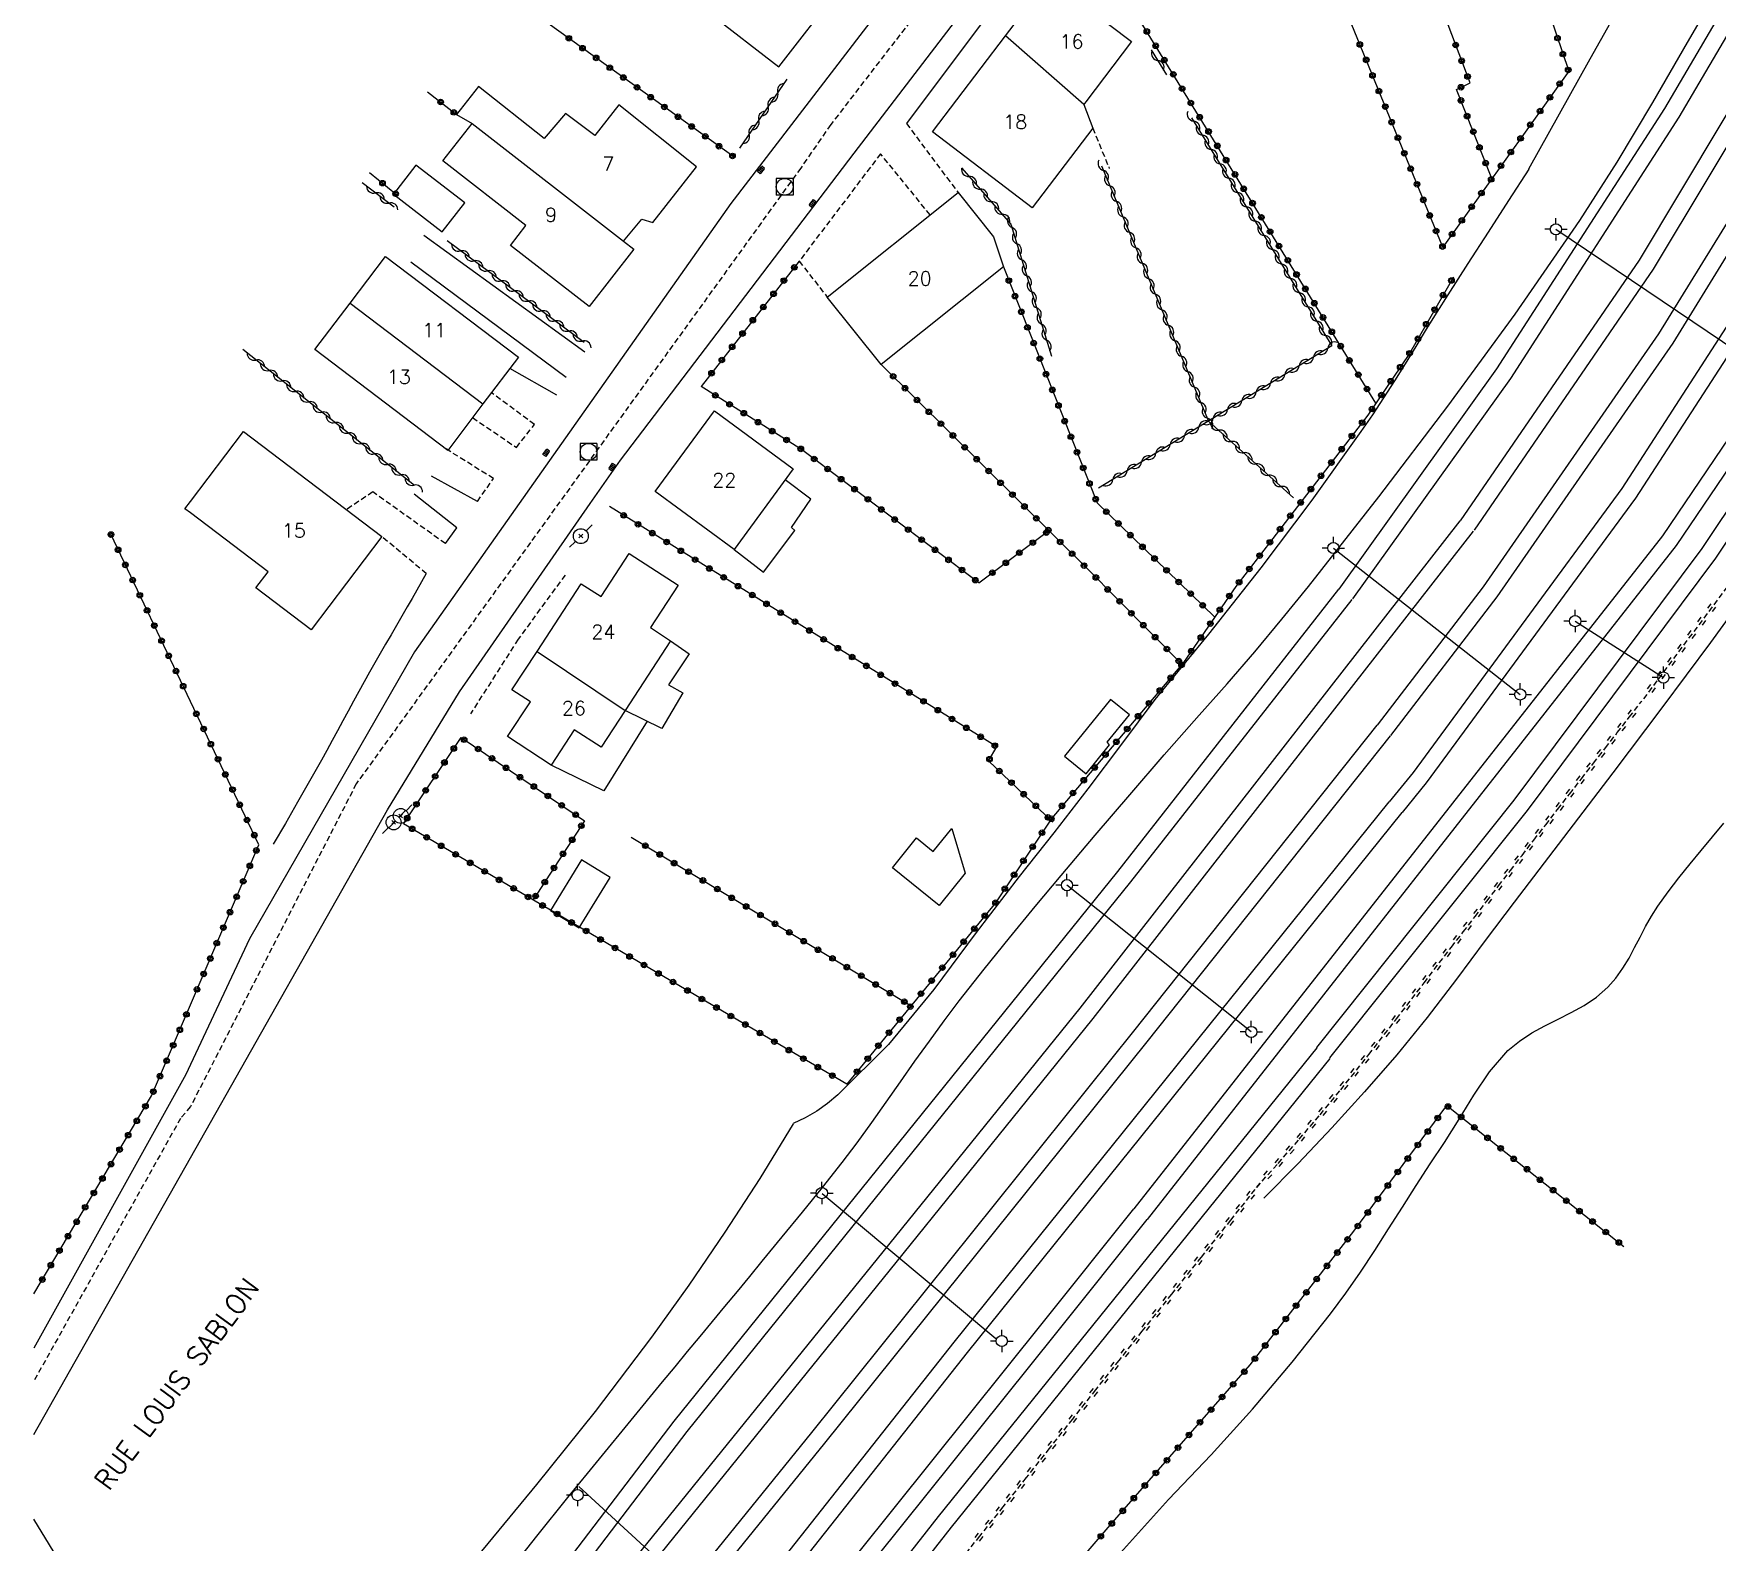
# Model space of a CAD drawing. Header units: millimetres. Extents: x 164000 to 165000, y 151998 to 153000.
# Drawn here: x 164000 to 164150.3, y 152386.9 to 152521.7 of the extents above; entities that cross this region are included whole.
import ezdxf
from ezdxf.enums import TextEntityAlignment as Align

# ---------------------------------------------------------------- set-up
doc = ezdxf.new("R2010")
doc.units = ezdxf.units.MM
doc.linetypes.add('DASHED', pattern=[0.75, 0.5, -0.25])
doc.layers.get('0').update_dxf_attribs({"linetype": 'CONTINUOUS'})
for name, color, linetype in [('W0001', 6, 'DASHED'), ('W0008', 7, 'CONTINUOUS'), ('W0014', 7, 'CONTINUOUS'), ('W0017', 7, 'CONTINUOUS'), ('W0101', 7, 'CONTINUOUS'), ('W0104', 1, 'CONTINUOUS'), ('W0112', 1, 'DASHED'), ('W0211', 2, 'CONTINUOUS'), ('W0214', 2, 'CONTINUOUS'), ('W0220', 5, 'DASHED'), ('W0310', 3, 'CONTINUOUS'), ('W0323', 7, 'CONTINUOUS'), ('W0330', 7, 'CONTINUOUS'), ('W0401', 7, 'CONTINUOUS'), ('W0420', 7, 'CONTINUOUS'), ('W0473', 7, 'CONTINUOUS'), ('W0610', 7, 'CONTINUOUS'), ('W0611', 7, 'CONTINUOUS'), ('W0700', 7, 'CONTINUOUS'), ('W0989', 7, 'CONTINUOUS'), ('W0991', 7, 'CONTINUOUS'), ('W1102', 7, 'CONTINUOUS')]:
    doc.layers.add(name, color=color, linetype=linetype)
doc.styles.get("Standard").update_dxf_attribs({"font": 'romans.shx', "width": 0.85})

# ---------------------------------------------------------------- blocks, each defined once
blk = doc.blocks.new('T420')
for p, q in [((0.75, 0.75), (-0.75, 0.75)), ((-0.75, 0.75), (-0.75, -0.75)), ((0.75, 0.75), (0.75, -0.75)), ((0.75, -0.75), (-0.75, -0.75))]:
    blk.add_line(p, q)
blk.add_ellipse((0, 0), major_axis=(-0.53, 0.53), ratio=1, start_param=3.926991, end_param=10.210176)
blk = doc.blocks.new('T401')
for p, q in [((-0.3, 0.3), (0, 0.3)), ((-0.3, -0.25), (-0.3, 0.3)), ((-0.3, 0.15), (0, 0.15)), ((-0.3, 0), (0, 0)), ((0, 0.3), (0, -0.25)), ((-0.3, -0.15), (0, -0.15)), ((-0.3, -0.25), (-0.3, -0.3)), ((-0.3, -0.3), (0, -0.3)), ((0, -0.3), (0, -0.25))]:
    blk.add_line(p, q)
blk = doc.blocks.new('T473')
for p, q in [((-0.166667, 0.166667), (0.166667, -0.166667)), ((-0.166667, -0.166667), (0.166667, 0.166667)), ((0.500001, 0.500001), (1.000002, 1.000002)), ((-1.000002, -1.000002), (-0.500001, -0.500001))]:
    blk.add_line(p, q)
blk.add_ellipse((0, 0), major_axis=(0.471405, 0.471405), ratio=1, start_param=5.4977871438, end_param=11.780972451)
blk = doc.blocks.new('T610')
for p, q in [((-0.500001, 0), (-1.000002, 0)), ((0, 0.500001), (0, 1.000002)), ((0.500001, 0), (1.000002, 0)), ((0, -0.500001), (0, -1.000002))]:
    blk.add_line(p, q)
blk.add_ellipse((0, 0), major_axis=(-0.353554, 0.353554), ratio=1, start_param=3.926990817, end_param=10.2101761242)
blk = doc.blocks.new('t323o')
at = {"color": 0, "linetype": 'Continuous'}
for radius in [0.25, 0.15]:
    blk.add_circle((0, 0), radius, dxfattribs=at)
blk = doc.blocks.new('t310o')
at = {"color": 0, "linetype": 'Continuous'}
for centre, start, end in [((-0.5, 0.38), 216.8699, 323.1304), ((0.5, -0.37), 36.8699, 143.1303)]:
    blk.add_arc(centre, 0.625, start, end, dxfattribs=at)
blk = doc.blocks.new('t220o')
at = {"color": 0, "linetype": 'Continuous'}
for p, q in [((-0.25, 0.25), (0.25, 0.25)), ((-0.25, -0.25), (0.25, -0.25))]:
    blk.add_line(p, q, dxfattribs=at)

msp = doc.modelspace()

# ---------------------------------------------------------------- linework, layer by layer
at = {"layer": 'W0001'}
for points in [[(164126.03, 152588.49), (164126.03, 152588.49), (164114.91, 152570.26), (164071.17, 152513.55), (164068.49, 152509.67), (164028.8, 152454.67), (164014, 152425.85)], [(164014, 152425.85), (164013.11, 152424.8), (164000, 152401.31)]]:
    msp.add_lwpolyline(points, dxfattribs=at)
at = {"layer": 'W0008'}
for points in [[(164031.61, 152452.37), (164038.02, 152462.89), (164049.69, 152479.7), (164052.41, 152483.59), (164073.27, 152511), (164107.61, 152555.89)], [(164100.24, 152556.08), (164077.92, 152526.93), (164062.25, 152506.51), (164034.01, 152466.47)], [(164034.01, 152466.47), (164019.27, 152440.85), (164014, 152429.61)], [(164014, 152421.28), (164031.61, 152452.37)], [(164014, 152429.61), (164013.58, 152428.71)], [(164013.58, 152428.71), (164000, 152404.28)], [(164000, 152396.56), (164014, 152421.28)]]:
    msp.add_lwpolyline(points, dxfattribs=at)
at = {"layer": 'W0014'}
for points in [[(164084.7, 152522.67), (164077.93, 152513.65)], [(164036.76, 152476.13), (164037.79, 152477.54)], [(164035.06, 152473.45), (164034.64, 152472.71), (164034.21, 152471.97), (164033.79, 152471.23), (164033.36, 152470.48), (164032.88, 152469.65), (164032.4, 152468.81), (164031.92, 152467.98), (164031.43, 152467.15), (164030.95, 152466.31), (164030.47, 152465.47), (164029.99, 152464.64), (164029.52, 152463.8), (164029.03, 152462.93), (164028.55, 152462.05), (164028.08, 152461.17), (164027.61, 152460.3), (164027.13, 152459.42), (164026.66, 152458.54), (164026.18, 152457.67), (164025.7, 152456.79), (164024.64, 152454.91), (164023.57, 152453.03), (164022.49, 152451.15), (164021.4, 152449.29)]]:
    msp.add_lwpolyline(points, dxfattribs=at)
at = {"layer": 'W0017'}
for points in [[(164049.23, 152493.22), (164034.85, 152503.64)], [(164047.56, 152490.96), (164033.68, 152501.26)], [(164046.71, 152489.4), (164042.51, 152491.76)], [(164039.62, 152479.9), (164035.51, 152482.16)], [(164037.79, 152477.54), (164033.97, 152480.54)]]:
    msp.add_lwpolyline(points, dxfattribs=at)
at = {"layer": 'W0101'}
for points in [[(164062.18, 152533.08), (164059.56, 152529.68), (164060.75, 152528.76), (164059.91, 152527.67), (164062.24, 152525.87), (164060.38, 152523.47), (164066.55, 152518.7), (164071.88, 152525.58), (164062.18, 152533.08)], [(164085.7, 152503.54), (164086.6, 152500.84), (164075.68, 152492.12), (164070.86, 152498.15), (164082.54, 152507.49), (164085.7, 152503.54)], [(164067.83, 152482.81), (164062.56, 152475.62), (164055.51, 152480.78), (164060.78, 152487.98), (164067.83, 152482.81)]]:
    msp.add_lwpolyline(points, close=True, dxfattribs=at)
for points in [[(164086.77, 152521.47), (164090.65, 152526.58), (164098.03, 152520.97)], [(164093.94, 152515.58), (164093.76, 152515.36), (164094.57, 152513.24), (164089.17, 152506.13), (164080.26, 152512.9), (164086.77, 152521.47)], [(164098.03, 152520.97), (164093.94, 152515.58)], [(164055.3, 152504.81), (164059.18, 152509.77), (164052.25, 152515.32), (164050.1, 152512.58), (164047.48, 152514.55), (164045.59, 152512.32), (164039.73, 152516.96), (164037.77, 152514.44), (164039.15, 152513.66)], [(164042.58, 152502.76), (164043.96, 152504.53), (164036.54, 152510.31), (164039.15, 152513.66)], [(164052.67, 152503.14), (164054.32, 152505.1), (164055.3, 152504.81)], [(164052.67, 152503.14), (164053.59, 152502.42), (164049.6, 152497.3), (164042.58, 152502.76)], [(164028.26, 152497.61), (164031.42, 152501.77), (164043.28, 152492.78), (164040.12, 152488.61)], [(164036.97, 152484.46), (164025.11, 152493.46), (164028.26, 152497.61)], [(164040.12, 152488.61), (164036.97, 152484.46)], [(164014, 152479.9), (164018.74, 152486.14), (164031.09, 152476.76), (164024.77, 152468.44), (164019.85, 152472.18)], [(164014, 152478.88), (164013.51, 152479.25), (164014, 152479.9)], [(164019.85, 152472.18), (164020.94, 152473.62), (164014, 152478.88)], [(164050.66, 152471.4), (164053.18, 152475.26), (164057.54, 152472.41), (164055.07, 152468.63), (164056.88, 152467.45), (164052.81, 152461.22)], [(164044.95, 152466.51), (164048.88, 152472.55), (164050.66, 152471.4)], [(164052.81, 152461.22), (164050.68, 152457.94), (164048.27, 152459.51), (164046.22, 152456.36), (164042.32, 152458.9), (164044.35, 152462.01), (164042.71, 152463.08), (164044.95, 152466.51)]]:
    msp.add_lwpolyline(points, dxfattribs=at)
at = {"layer": 'W0104'}
for points in [[(164032.14, 152507.33), (164036.49, 152503.99), (164038.49, 152506.58), (164034.14, 152509.93), (164032.14, 152507.33)], [(164093.98, 152455.58), (164096.06, 152458.15), (164095.87, 152458.39), (164097.84, 152460.83), (164096.15, 152462.2), (164092.05, 152457.14), (164093.98, 152455.58)], [(164083.18, 152446.69), (164080.85, 152443.81), (164076.68, 152447.19), (164078.84, 152449.85), (164080.33, 152448.64), (164081.99, 152450.69), (164083.18, 152446.69)], [(164048.91, 152447.88), (164046.15, 152443.37), (164048.71, 152441.81), (164051.47, 152446.32), (164048.91, 152447.88)]]:
    msp.add_lwpolyline(points, close=True, dxfattribs=at)
for points in [[(164062.56, 152475.62), (164065.17, 152473.59), (164067.98, 152477.3), (164067.67, 152477.57), (164069.39, 152480.11), (164067.1, 152481.82)], [(164056.88, 152467.45), (164058.54, 152466.29), (164056.68, 152463.51), (164057.96, 152462.82), (164056.1, 152459.63), (164052.81, 152461.22)], [(164054.77, 152460.28), (164050.9, 152454.06), (164046.22, 152456.36)]]:
    msp.add_lwpolyline(points, dxfattribs=at)
at = {"layer": 'W0112'}
for points in [[(164077.93, 152513.65), (164082.54, 152507.49)], [(164094.57, 152513.24), (164096.05, 152509.64)], [(164080.05, 152505.49), (164075.62, 152510.94), (164068.36, 152501.36), (164070.86, 152498.15)], [(164044.72, 152486.77), (164040.87, 152489.6)], [(164039.19, 152487.38), (164043.1, 152484.73)], [(164043.1, 152484.73), (164044.72, 152486.77)], [(164039.62, 152479.9), (164041.06, 152481.94), (164036.76, 152484.63)], [(164036.76, 152476.13), (164030.29, 152480.75), (164027.92, 152479.16)], [(164035.06, 152473.45), (164031.09, 152476.76)], [(164047.45, 152473.32), (164043.26, 152467.59), (164039.01, 152460.93)]]:
    msp.add_lwpolyline(points, dxfattribs=at)
at = {"layer": 'W0211'}
for points in [[(164104.08, 152460.8), (164106.58, 152463.62), (164109.04, 152466.48), (164111.46, 152469.38), (164113.83, 152472.31), (164120.11, 152480.32), (164126.28, 152488.41), (164132.29, 152496.62), (164138.07, 152505), (164141.41, 152510.21), (164144.59, 152515.52), (164147.68, 152520.87), (164150.78, 152526.22)], [(164042.7, 152384.66), (164044.93, 152387.49), (164047.71, 152390.95), (164050.52, 152394.4), (164053.34, 152397.84), (164056.16, 152401.27), (164057.27, 152402.62), (164058.38, 152403.97), (164059.5, 152405.31), (164060.61, 152406.66), (164061.72, 152408), (164062.84, 152409.35), (164063.95, 152410.69), (164065.05, 152412.04), (164066.85, 152414.23), (164068.65, 152416.42), (164070.43, 152418.62), (164072.18, 152420.85), (164073.52, 152422.63), (164074.83, 152424.44), (164076.13, 152426.25), (164077.41, 152428.07), (164078.69, 152429.9), (164079.99, 152431.71), (164081.3, 152433.51), (164082.65, 152435.29), (164084.87, 152438.14), (164087.14, 152440.94), (164089.44, 152443.72), (164091.76, 152446.5), (164094.8, 152450.1), (164097.87, 152453.69), (164100.96, 152457.26), (164104.08, 152460.8)], [(164101.33, 152390.78), (164105.14, 152394.74), (164108.83, 152398.82), (164112.38, 152403.03), (164115.79, 152407.34), (164117.16, 152409.19), (164118.47, 152411.08), (164119.75, 152413), (164120.99, 152414.93), (164122.22, 152416.87), (164123.46, 152418.81), (164124.7, 152420.74), (164125.98, 152422.65), (164127.3, 152424.73), (164128.59, 152426.88), (164129.99, 152428.97), (164131.65, 152430.85), (164132.67, 152431.7), (164133.79, 152432.43), (164134.95, 152433.07), (164136.12, 152433.65), (164137.3, 152434.25), (164138.46, 152434.89), (164139.56, 152435.64), (164140.57, 152436.53), (164141.28, 152437.33), (164141.9, 152438.21), (164142.46, 152439.12), (164142.96, 152440.06), (164143.44, 152441), (164143.93, 152441.93), (164144.45, 152442.85), (164145.03, 152443.74), (164145.95, 152445.02), (164146.92, 152446.28), (164147.91, 152447.52), (164148.91, 152448.74), (164149.92, 152449.95), (164150.92, 152451.18)], [(164095.98, 152384.81), (164098.66, 152387.79), (164101.33, 152390.78)]]:
    msp.add_lwpolyline(points, dxfattribs=at)
at = {"layer": 'W0214'}
for points in [[(164152.32, 152542.85), (164150.34, 152539.46), (164148.38, 152536.05), (164146.43, 152532.64), (164144.49, 152529.22), (164141.72, 152524.32), (164138.96, 152519.4), (164136.22, 152514.49), (164133.48, 152509.56)], [(164133.51, 152509.56), (164131.69, 152506.76), (164129.88, 152503.96), (164128.07, 152501.15), (164126.27, 152498.34), (164125.3, 152496.81), (164124.35, 152495.28), (164123.41, 152493.74), (164122.46, 152492.2), (164121.51, 152490.66), (164120.54, 152489.14), (164119.54, 152487.63), (164118.52, 152486.14), (164114.12, 152480), (164109.58, 152473.97), (164104.91, 152468.04), (164100.11, 152462.21)], [(164153.65, 152472.72), (164149.72, 152467.3), (164145.4, 152461.46), (164141.02, 152455.66), (164136.62, 152449.89), (164132.21, 152444.11), (164129.62, 152440.68), (164127.05, 152437.23), (164124.43, 152433.81), (164121.71, 152430.48), (164118.85, 152427.18), (164115.92, 152423.95), (164112.92, 152420.78), (164109.85, 152417.69)], [(164100.11, 152462.21), (164097.14, 152458.21), (164094.13, 152454.24), (164091.09, 152450.3), (164088, 152446.39), (164084.17, 152441.39), (164080.37, 152436.31), (164076.33, 152431.39), (164071.82, 152426.89), (164070.9, 152426.14), (164069.92, 152425.46), (164068.9, 152424.85), (164067.83, 152424.33)]]:
    msp.add_lwpolyline(points, dxfattribs=at)
at = {"layer": 'W0220'}
for points in [[(164158.86, 152482.49), (164143.54, 152462)], [(164109.2, 152418.64), (164111.12, 152420.78), (164113.01, 152422.94), (164114.87, 152425.13), (164116.71, 152427.35), (164119.23, 152430.5), (164121.7, 152433.69), (164124.15, 152436.9), (164126.6, 152440.1), (164127.66, 152441.46), (164128.71, 152442.83), (164129.76, 152444.2), (164130.81, 152445.56), (164131.86, 152446.93), (164132.91, 152448.29), (164133.96, 152449.66), (164135.02, 152451.02), (164136.08, 152452.4), (164137.15, 152453.77), (164138.21, 152455.14), (164139.28, 152456.51), (164140.35, 152457.88), (164141.41, 152459.25), (164142.48, 152460.62), (164143.54, 152462)], [(164109.51, 152419.03), (164106.87, 152415.72), (164104.24, 152412.41), (164101.6, 152409.1), (164098.96, 152405.79), (164096.89, 152403.18), (164094.82, 152400.56), (164092.75, 152397.95), (164090.69, 152395.33), (164088.62, 152392.72), (164086.55, 152390.11), (164084.46, 152387.5), (164082.38, 152384.9)]]:
    msp.add_lwpolyline(points, dxfattribs=at)
at = {"layer": 'W0310'}
for points in [[(164099.79, 152520.23), (164101.15, 152518)], [(164063.05, 152511.44), (164067.27, 152517.6)], [(164103.4, 152514.15), (164115.92, 152493.8), (164095.07, 152481.07)], [(164082.84, 152509.69), (164087.27, 152504.65), (164090.88, 152492.87)], [(164095.34, 152509.88), (164104.92, 152487.08), (164112.5, 152480.22)], [(164032.2, 152506.19), (164029.33, 152508.35)], [(164049.15, 152494.09), (164036.92, 152503.17)], [(164034, 152481.31), (164018.67, 152493.46)]]:
    msp.add_lwpolyline(points, dxfattribs=at)
at = {"layer": 'W0323'}
for points in [[(164126.8, 152542.9), (164131.28, 152535.48), (164137.07, 152518.32), (164125.82, 152502.61), (164115.55, 152527.73), (164113.11, 152536.31)], [(164130.2, 152508.73), (164127.06, 152516.7), (164128.26, 152517.28), (164119.26, 152541.11)], [(164119.85, 152488.66), (164092.82, 152532.56)], [(164062.65, 152510.57), (164041.71, 152525.64)], [(164035.16, 152516.49), (164037.77, 152514.44)], [(164029.98, 152509.26), (164032.41, 152507.31)], [(164068.36, 152501.36), (164059.6, 152490.17)], [(164086.6, 152500.84), (164094.96, 152479.77), (164105.47, 152469.57)], [(164126.77, 152499.93), (164122.85, 152493.11), (164119.13, 152487.59), (164113.96, 152480.88), (164107.35, 152472.31), (164102.68, 152465.52), (164090.91, 152451.62), (164085.89, 152444.06), (164072.57, 152427.82)], [(164102.53, 152465.37), (164094.04, 152473.93), (164075.68, 152492.12)], [(164084.41, 152472.63), (164068.57, 152484.54), (164059.6, 152490.17)], [(164091.01, 152451.26), (164085.26, 152456.74), (164086.02, 152457.98), (164051.42, 152479.45)], [(164014, 152462.04), (164006.88, 152476.99)], [(164084.41, 152472.63), (164090.65, 152477.29)], [(164014, 152434.94), (164020.1, 152449.24), (164014, 152462.04)], [(164072.61, 152427.86), (164033.02, 152451.12), (164038.17, 152458.81), (164049.2, 152451.38), (164044.6, 152444.32), (164044.85, 152444.75)], [(164053.34, 152449.92), (164078.41, 152434.82)], [(164000, 152409.12), (164010.53, 152426.81), (164014, 152434.94)], [(164014, 152278.36), (164017.52, 152284.69), (164031.41, 152307.1), (164045.97, 152330.16), (164060.26, 152346.47), (164076.44, 152365.51), (164096.13, 152388.46), (164108.62, 152402.78), (164117.89, 152414.72), (164126.2, 152425.94), (164141.99, 152413.36)]]:
    msp.add_lwpolyline(points, dxfattribs=at)
at = {"layer": 'W0330'}
for points in [[(164067.83, 152424.31), (164064.83, 152419.44), (164061.72, 152414.65), (164058.5, 152409.92), (164055.18, 152405.27), (164050.13, 152398.61), (164044.89, 152392.11), (164039.58, 152385.66), (164034.3, 152379.19), (164032.15, 152376.55), (164029.97, 152373.93), (164027.77, 152371.33), (164025.58, 152368.72), (164023.41, 152366.09), (164021.27, 152363.44), (164019.17, 152360.75), (164017.14, 152358.01), (164016.34, 152356.89), (164015.55, 152355.77), (164014.77, 152354.63), (164014, 152353.49)], [(164014, 152366.1), (164000, 152389.01)]]:
    msp.add_lwpolyline(points, dxfattribs=at)
at = {"layer": 'W0611'}
for points in [[(164135.93, 152504.2), (164153.54, 152492.34)], [(164116.06, 152475.74), (164132.74, 152462.66)], [(164137.65, 152469.21), (164145.53, 152464.17)], [(164108.73, 152432.52), (164092.27, 152445.63)], [(164070.41, 152418.08), (164085.91, 152405.14)], [(164064.37, 152377.51), (164048.68, 152391.92)]]:
    msp.add_lwpolyline(points, dxfattribs=at)
at = {"layer": 'W0700'}
for points in [[(164243.78, 152671), (164237.48, 152657.3), (164212.49, 152602.23), (164190.71, 152555.11), (164172.51, 152519.51), (164159.35, 152497.36), (164145.45, 152476.82), (164098.25, 152416.71)], [(164245.43, 152671), (164238.84, 152656.68), (164213.85, 152601.6), (164192.06, 152554.45), (164173.82, 152518.78), (164160.62, 152496.55), (164146.67, 152475.95), (164099.43, 152415.77)], [(164247.61, 152671), (164230.45, 152633), (164216.65, 152602.7), (164196.28, 152559.38), (164178.88, 152524.1), (164163.91, 152498.05), (164148.95, 152475.71), (164132.16, 152453.21), (164114.54, 152431.13)], [(164249.26, 152671), (164231.82, 152632.38), (164218.02, 152602.07), (164197.63, 152558.73), (164180.2, 152523.39), (164165.19, 152497.26), (164150.18, 152474.84), (164133.35, 152452.3), (164115.72, 152430.2)], [(164238.53, 152671), (164227.61, 152647.27), (164215.17, 152620.77), (164202.54, 152592.84), (164189.44, 152564.29), (164177.55, 152540.18), (164159.48, 152508.34), (164141.82, 152481.04), (164123.17, 152455.68), (164121.04, 152453.07)], [(164240.18, 152671), (164228.97, 152646.64), (164216.53, 152620.14), (164203.91, 152592.21), (164190.79, 152563.65), (164178.88, 152539.47), (164160.77, 152507.56), (164143.05, 152480.19), (164124.35, 152454.76), (164122.21, 152452.12)], [(164237.19, 152656.64), (164230.45, 152644.83), (164221.54, 152630.32), (164208.59, 152608.59), (164197.37, 152590.32), (164177.71, 152565.75), (164165.19, 152548.13), (164156.8, 152534.02), (164145.64, 152515), (164130.62, 152491.73), (164116.55, 152472.06)], [(164238.49, 152655.89), (164231.74, 152644.07), (164222.82, 152629.55), (164209.87, 152607.82), (164198.6, 152589.45), (164178.91, 152564.85), (164166.45, 152547.32), (164158.1, 152533.26), (164146.91, 152514.21), (164131.86, 152490.89), (164117.77, 152471.19)], [(164197.53, 152590.42), (164178.27, 152561.56), (164169.78, 152546.91), (164158.13, 152526.11), (164143.35, 152501.44), (164127.39, 152478.17)], [(164198.77, 152589.59), (164179.54, 152560.76), (164171.08, 152546.17), (164159.43, 152525.36), (164144.62, 152500.63), (164128.63, 152477.33)], [(164199.99, 152587.42), (164186.94, 152564.77), (164174.95, 152545.03), (164160.33, 152519.56), (164145.1, 152494.86), (164129.43, 152472.26), (164119.98, 152459.91)], [(164201.29, 152586.68), (164188.23, 152564), (164176.24, 152544.27), (164161.62, 152518.79), (164146.36, 152494.04), (164130.64, 152471.38), (164121.17, 152459)], [(164014, 152331.24), (164029.42, 152354.3), (164034.13, 152360.84), (164048.57, 152379.15), (164075.85, 152412.88), (164093.44, 152434.65), (164127.39, 152478.17)], [(164014, 152328.55), (164030.65, 152353.44), (164035.33, 152359.94), (164049.74, 152378.21), (164077.02, 152411.93), (164094.61, 152433.72), (164128.58, 152477.25)], [(164014, 152340.65), (164015.94, 152343.62), (164057.18, 152397.77), (164096.81, 152446.86), (164116.55, 152472.06)], [(164014, 152337.9), (164017.17, 152342.76), (164058.36, 152396.84), (164097.98, 152445.93), (164117.73, 152471.13)], [(164014, 152321.98), (164022.36, 152335.15), (164031.61, 152348.74), (164043.61, 152364.81), (164069.49, 152396.75), (164098.25, 152432.59), (164119.98, 152459.91)], [(164014, 152319.18), (164023.61, 152334.33), (164032.83, 152347.87), (164044.79, 152363.88), (164070.66, 152395.81), (164099.43, 152431.65), (164121.15, 152458.98)], [(164014, 152311.41), (164038.38, 152349.34), (164082.21, 152404.82), (164121.04, 152453.07)], [(164014, 152308.64), (164039.6, 152348.47), (164083.38, 152403.88), (164122.21, 152452.13)], [(164014, 152295.39), (164014.95, 152297.18), (164047.95, 152347.28), (164080.79, 152389.24), (164114.6, 152431.1)], [(164014, 152292.2), (164016.24, 152296.42), (164049.17, 152346.4), (164081.97, 152388.3), (164115.77, 152430.15)], [(164027.1, 152323.91), (164040.89, 152344.07), (164060.26, 152369.3), (164090.18, 152406.62), (164098.25, 152416.71)], [(164028.34, 152323.07), (164042.1, 152343.19), (164061.44, 152368.37), (164091.35, 152405.68), (164099.43, 152415.77)]]:
    msp.add_lwpolyline(points, dxfattribs=at)
at = {"layer": 'W1102'}
for points in [[(164093.76, 152515.36), (164086.77, 152521.47)], [(164039.15, 152513.66), (164052.67, 152503.14)], [(164028.26, 152497.61), (164040.12, 152488.61)], [(164044.95, 152466.51), (164052.81, 152461.22)]]:
    msp.add_lwpolyline(points, dxfattribs=at)

# ---------------------------------------------------------------- block references
at = {"layer": 'W0220'}
for p, rotation in [((164149.82, 152470.41), 233.2267214821086), ((164148.93, 152469.21), 233.2267214821086), ((164147.13, 152466.8), 233.2267214821086), ((164148.03, 152468.01), 233.2267214821086), ((164146.23, 152465.6), 233.2267214821086), ((164145.33, 152464.4), 233.2267214821086), ((164144.44, 152463.2), 233.2267214821086), ((164142.73, 152460.95), 52.35043328537379), ((164141.81, 152459.76), 52.23392500192138), ((164140.89, 152458.58), 52.14879848355183), ((164139.05, 152456.21), 52.07841693637616), ((164139.97, 152457.39), 52.09505387966554), ((164138.13, 152455.03), 52.09888781509816), ((164137.21, 152453.84), 52.09888781509816), ((164136.29, 152452.66), 52.15074103712456), ((164134.45, 152450.29), 52.31608365719077), ((164135.37, 152451.47), 52.23397651323147), ((164133.53, 152449.1), 52.37641332450789), ((164132.62, 152447.91), 52.41827377115494), ((164131.7, 152446.72), 52.4416649711986), ((164129.87, 152444.34), 52.44281415877923), ((164130.79, 152445.53), 52.44281415877923), ((164128.96, 152443.15), 52.4217213264545), ((164128.04, 152441.97), 52.3821592407744), ((164126.21, 152439.59), 52.49795677369266), ((164127.13, 152440.78), 52.32412791925691), ((164125.3, 152438.4), 52.49795677369266), ((164124.39, 152437.21), 52.49795677369266), ((164123.47, 152436.02), 52.67465651345334), ((164121.66, 152433.63), 52.2804850357564), ((164122.57, 152434.83), 52.67465651345334), ((164120.74, 152432.45), 52.2804850357564), ((164119.82, 152431.26), 52.2804850357564), ((164118.9, 152430.08), 51.31567023096343), ((164117.02, 152427.74), 51.31567023096343), ((164117.96, 152428.91), 51.31567023096343), ((164116.07, 152426.58), 50.34577954519842), ((164115.11, 152425.42), 50.34577954519842), ((164113.17, 152423.13), 49.60722418743386), ((164114.14, 152424.28), 49.60722418743386), ((164112.19, 152422), 48.86866814830765), ((164111.2, 152420.87), 48.86866814830765), ((164110.2, 152419.75), 48.13011142866397), ((164108.65, 152417.94), 231.4230106640248), ((164106.78, 152415.6), 231.4444427190882), ((164107.71, 152416.77), 231.4230106640248), ((164105.84, 152414.43), 231.4444427190882), ((164104.91, 152413.25), 231.4444427190882), ((164103.97, 152412.08), 231.4658758526386), ((164102.1, 152409.73), 231.4658758526386), ((164103.04, 152410.91), 231.4658758526386), ((164101.17, 152408.56), 231.487310064787), ((164100.23, 152407.39), 231.487310064787), ((164098.37, 152405.04), 231.5525255869644), ((164099.3, 152406.21), 231.487310064787), ((164097.43, 152403.86), 231.5525255869644), ((164096.5, 152402.69), 231.6429292750148), ((164095.57, 152401.51), 231.6429292750148), ((164093.71, 152399.16), 231.6884462367862), ((164094.64, 152400.33), 231.6884462367862), ((164092.78, 152397.98), 231.6884462367862), ((164091.85, 152396.8), 231.6890763095855), ((164089.99, 152394.45), 231.6379077474184), ((164090.92, 152395.63), 231.6890763095855), ((164089.06, 152393.27), 231.6379077474184), ((164088.13, 152392.1), 231.5349415391403), ((164087.19, 152390.92), 231.5349415391403), ((164085.32, 152388.58), 231.3870910846209), ((164086.26, 152389.75), 231.3870910846209), ((164084.39, 152387.41), 231.1943569141936)]:
    msp.add_blockref('t220o', p, dxfattribs=dict(at, rotation=rotation))
at = {"layer": 'W0310'}
for p, rotation in [((164100.37, 152519.28), 301.2637216307435), ((164066.44, 152516.39), 55.57541113897089), ((164065.59, 152515.16), 55.57541113897089), ((164063.9, 152512.68), 55.57541113897089), ((164064.75, 152513.92), 55.57541113897089), ((164103.57, 152513.87), 301.6075027175266), ((164104.36, 152512.6), 301.6075027175266), ((164105.14, 152511.32), 301.6075027175266), ((164105.93, 152510.04), 301.6075027175266), ((164083.52, 152508.92), 311.3137695208895), ((164095.51, 152509.46), 292.7947353842764), ((164096.09, 152508.08), 292.7947353842764), ((164106.72, 152508.76), 301.6075027175266), ((164030.53, 152507.45), 143.0431697879388), ((164084.51, 152507.79), 311.3137695208895), ((164085.5, 152506.67), 311.3137695208895), ((164096.68, 152506.69), 292.7947353842764), ((164107.5, 152507.49), 301.6075027175266), ((164031.72, 152506.55), 143.0431697879388), ((164086.49, 152505.54), 311.3137695208895), ((164097.26, 152505.31), 292.7947353842764), ((164108.29, 152506.21), 301.6075027175266), ((164087.36, 152504.35), 287.0301580546863), ((164097.84, 152503.93), 292.7947353842764), ((164109.07, 152504.93), 301.6075027175266), ((164109.86, 152503.65), 301.6075027175266), ((164038.12, 152502.27), 143.4295524629612), ((164087.8, 152502.91), 287.0301580546863), ((164098.42, 152502.54), 292.7947353842764), ((164110.65, 152502.38), 301.6075027175266), ((164039.33, 152501.38), 143.4295524629612), ((164088.24, 152501.48), 287.0301580546863), ((164099, 152501.16), 292.7947353842764), ((164111.43, 152501.1), 301.6075027175266), ((164040.53, 152500.49), 143.4295524629612), ((164041.74, 152499.59), 143.4295524629612), ((164088.68, 152500.04), 287.0301580546863), ((164099.58, 152499.78), 292.7947353842764), ((164112.22, 152499.82), 301.6075027175266), ((164042.94, 152498.7), 143.4295524629612), ((164044.15, 152497.8), 143.4295524629612), ((164089.12, 152498.61), 287.0301580546863), ((164100.16, 152498.4), 292.7947353842764), ((164113, 152498.54), 301.6075027175266), ((164045.35, 152496.91), 143.4295524629612), ((164089.56, 152497.18), 287.0301580546863), ((164100.74, 152497.01), 292.7947353842764), ((164113.79, 152497.27), 301.6075027175266), ((164046.56, 152496.02), 143.4295524629612), ((164047.76, 152495.12), 143.4295524629612), ((164090, 152495.74), 287.0301580546863), ((164101.32, 152495.63), 292.7947353842764), ((164114.58, 152495.99), 301.6075027175266), ((164115.36, 152494.71), 301.6075027175266), ((164048.97, 152494.23), 143.4295524629612), ((164090.44, 152494.31), 287.0301580546863), ((164101.91, 152494.25), 292.7947353842764), ((164115.55, 152493.58), 211.4118719561099), ((164019.84, 152492.53), 141.5960263476144), ((164102.49, 152492.86), 292.7947353842764), ((164112.99, 152492.01), 211.4118719561099), ((164114.27, 152492.79), 211.4118719561099), ((164021.02, 152491.6), 141.5960263476144), ((164022.19, 152490.67), 141.5960263476144), ((164103.07, 152491.48), 292.7947353842764), ((164103.65, 152490.1), 292.7947353842764), ((164110.43, 152490.45), 211.4118719561099), ((164111.71, 152491.23), 211.4118719561099), ((164023.37, 152489.73), 141.5960263476144), ((164024.55, 152488.8), 141.5960263476144), ((164104.23, 152488.72), 292.7947353842764), ((164107.87, 152488.89), 211.4118719561099), ((164109.15, 152489.67), 211.4118719561099), ((164025.72, 152487.87), 141.5960263476144), ((164104.81, 152487.33), 292.7947353842764), ((164105.31, 152487.32), 211.4118719561099), ((164106.59, 152488.1), 211.4118719561099), ((164026.9, 152486.94), 141.5960263476144), ((164028.07, 152486.01), 141.5960263476144), ((164104.03, 152486.54), 211.4118719561099), ((164105.83, 152486.26), 317.860150425091), ((164029.25, 152485.07), 141.5960263476144), ((164101.47, 152484.98), 211.4118719561099), ((164102.75, 152485.76), 211.4118719561099), ((164106.94, 152485.25), 317.860150425091), ((164108.05, 152484.24), 317.860150425091), ((164030.42, 152484.14), 141.5960263476144), ((164031.6, 152483.21), 141.5960263476144), ((164098.91, 152483.41), 211.4118719561099), ((164100.19, 152484.2), 211.4118719561099), ((164109.16, 152483.24), 317.860150425091), ((164032.77, 152482.28), 141.5960263476144), ((164033.95, 152481.35), 141.5960263476144), ((164096.35, 152481.85), 211.4118719561099), ((164097.63, 152482.63), 211.4118719561099), ((164110.28, 152482.23), 317.860150425091), ((164111.39, 152481.23), 317.860150425091)]:
    msp.add_blockref('t310o', p, dxfattribs=dict(at, rotation=rotation))
at = {"layer": 'W0323'}
for p, rotation in [((164047.79, 152521.26), 144.2645239498652), ((164099.4, 152521.87), 121.627522011449), ((164136.07, 152521.28), 288.6207164154094), ((164049.01, 152520.38), 144.2645239498652), ((164050.23, 152519.51), 144.2645239498652), ((164100.19, 152520.59), 121.627522011449), ((164100.97, 152519.32), 121.627522011449), ((164118.42, 152520.71), 112.2278174753996), ((164118.99, 152519.33), 112.2278174753996), ((164126.98, 152520.66), 110.6945150117513), ((164136.55, 152519.85), 288.6207164154094), ((164051.45, 152518.63), 144.2645239498652), ((164052.66, 152517.76), 144.2645239498652), ((164101.76, 152518.04), 121.627522011449), ((164119.55, 152517.94), 112.2278174753996), ((164127.51, 152519.25), 110.6945150117513), ((164128.04, 152517.85), 110.6945150117513), ((164137.03, 152518.43), 288.6207164154094), ((164053.88, 152516.88), 144.2645239498652), ((164102.55, 152516.76), 121.627522011449), ((164120.12, 152516.55), 112.2278174753996), ((164127.46, 152516.89), 26.05346088426142), ((164136.27, 152517.2), 234.3891460948901), ((164036.34, 152515.57), 321.8711223258052), ((164055.1, 152516), 144.2645239498652), ((164056.32, 152515.13), 144.2645239498652), ((164103.33, 152515.48), 121.627522011449), ((164120.69, 152515.16), 112.2278174753996), ((164127.45, 152515.71), 111.4768776377712), ((164134.52, 152514.76), 234.3891460948901), ((164135.39, 152515.98), 234.3891460948901), ((164037.52, 152514.64), 321.8711223258052), ((164057.53, 152514.25), 144.2645239498652), ((164058.75, 152513.38), 144.2645239498652), ((164104.12, 152514.21), 121.627522011449), ((164121.26, 152513.77), 112.2278174753996), ((164128, 152514.31), 111.4768776377712), ((164133.64, 152513.54), 234.3891460948901), ((164059.97, 152512.5), 144.2645239498652), ((164104.91, 152512.93), 121.627522011449), ((164121.82, 152512.38), 112.2278174753996), ((164128.55, 152512.92), 111.4768776377712), ((164132.77, 152512.32), 234.3891460948901), ((164061.19, 152511.62), 144.2645239498652), ((164062.4, 152510.75), 144.2645239498652), ((164105.69, 152511.65), 121.627522011449), ((164106.48, 152510.38), 121.627522011449), ((164122.39, 152510.99), 112.2278174753996), ((164129.1, 152511.52), 111.4768776377712), ((164131.9, 152511.1), 234.3891460948901), ((164107.27, 152509.1), 121.627522011449), ((164122.96, 152509.61), 112.2278174753996), ((164129.65, 152510.12), 111.4768776377712), ((164131.02, 152509.88), 234.3891460948901), ((164031.15, 152508.32), 321.1812303225236), ((164032.32, 152507.38), 321.1812303225236), ((164108.05, 152507.82), 121.627522011449), ((164123.53, 152508.22), 112.2278174753996), ((164129.28, 152507.44), 234.3891460948901), ((164130.15, 152508.66), 234.3891460948901), ((164108.84, 152506.54), 121.627522011449), ((164124.09, 152506.83), 112.2278174753996), ((164128.4, 152506.22), 234.3891460948901), ((164109.63, 152505.27), 121.627522011449), ((164124.66, 152505.44), 112.2278174753996), ((164127.53, 152505), 234.3891460948901), ((164110.41, 152503.99), 121.627522011449), ((164111.2, 152502.71), 121.627522011449), ((164125.23, 152504.05), 112.2278174753996), ((164126.66, 152503.78), 234.3891460948901), ((164111.99, 152501.43), 121.627522011449), ((164125.8, 152502.66), 112.2278174753996), ((164067.92, 152500.8), 231.9749293346469), ((164112.77, 152500.16), 121.627522011449), ((164066.07, 152498.44), 231.9749293346469), ((164066.99, 152499.62), 231.9749293346469), ((164087.08, 152499.62), 291.6588592530258), ((164087.63, 152498.23), 291.6588592530258), ((164113.56, 152498.88), 121.627522011449), ((164125.85, 152498.33), 240.0634161659677), ((164126.6, 152499.63), 240.0634161659677), ((164065.15, 152497.26), 231.9749293346469), ((164088.19, 152496.83), 291.6588592530258), ((164114.35, 152497.6), 121.627522011449), ((164125.1, 152497.03), 240.0634161659677), ((164064.22, 152496.08), 231.9749293346469), ((164088.74, 152495.44), 291.6588592530258), ((164115.13, 152496.33), 121.627522011449), ((164124.35, 152495.73), 240.0634161659677), ((164062.37, 152493.71), 231.9749293346469), ((164063.3, 152494.89), 231.9749293346469), ((164089.29, 152494.04), 291.6588592530258), ((164115.92, 152495.05), 121.627522011449), ((164116.71, 152493.77), 121.627522011449), ((164123.61, 152494.43), 240.0634161659677), ((164061.45, 152492.53), 231.9749293346469), ((164089.85, 152492.65), 291.6588592530258), ((164117.49, 152492.49), 121.627522011449), ((164122.86, 152493.13), 240.0634161659677), ((164060.53, 152491.35), 231.9749293346469), ((164076.75, 152491.07), 135.2568809068814), ((164090.4, 152491.26), 291.6588592530258), ((164118.28, 152491.22), 121.627522011449), ((164122.02, 152491.89), 236.0564078949327), ((164060.87, 152489.37), 147.903286495314), ((164077.81, 152490.01), 135.2568809068814), ((164090.96, 152489.86), 291.6588592530258), ((164119.06, 152489.94), 121.627522011449), ((164120.35, 152489.4), 236.0564078949327), ((164121.18, 152490.64), 236.0564078949327), ((164062.14, 152488.57), 147.903286495314), ((164063.41, 152487.78), 147.903286495314), ((164078.88, 152488.95), 135.2568809068814), ((164079.94, 152487.9), 135.2568809068814), ((164091.51, 152488.47), 291.6588592530258), ((164119.51, 152488.15), 236.0564078949327), ((164064.68, 152486.98), 147.903286495314), ((164065.95, 152486.18), 147.903286495314), ((164081.01, 152486.84), 135.2568809068814), ((164092.06, 152487.07), 291.6588592530258), ((164118.63, 152486.94), 232.3767281023156), ((164067.23, 152485.39), 147.903286495314), ((164082.08, 152485.79), 135.2568809068814), ((164083.14, 152484.73), 135.2568809068814), ((164092.62, 152485.68), 291.6588592530258), ((164117.71, 152485.75), 232.3767281023156), ((164068.5, 152484.59), 147.903286495314), ((164069.7, 152483.69), 143.0534006961435), ((164084.21, 152483.67), 135.2568809068814), ((164093.17, 152484.29), 291.6588592530258), ((164115.88, 152483.37), 232.3767281023156), ((164116.8, 152484.56), 232.3767281023156), ((164070.9, 152482.79), 143.0534006961435), ((164072.1, 152481.89), 143.0534006961435), ((164085.27, 152482.62), 135.2568809068814), ((164093.72, 152482.89), 291.6588592530258), ((164114.96, 152482.19), 232.3767281023156), ((164073.3, 152480.99), 143.0534006961435), ((164086.34, 152481.56), 135.2568809068814), ((164087.4, 152480.51), 135.2568809068814), ((164094.28, 152481.5), 291.6588592530258), ((164114.05, 152481), 232.3767281023156), ((164052.69, 152478.65), 148.1836712205168), ((164074.49, 152480.09), 143.0534006961435), ((164075.69, 152479.18), 143.0534006961435), ((164088.47, 152479.45), 135.2568809068814), ((164094.83, 152480.1), 291.6588592530258), ((164095.78, 152478.98), 315.8629905721671), ((164113.13, 152479.81), 232.3714513680239), ((164053.97, 152477.86), 148.1836712205168), ((164076.89, 152478.28), 143.0534006961435), ((164078.09, 152477.38), 143.0534006961435), ((164089.53, 152478.39), 135.2568809068814), ((164090.6, 152477.34), 135.2568809068814), ((164096.86, 152477.93), 315.8629905721671), ((164111.3, 152477.43), 232.3714513680239), ((164112.22, 152478.62), 232.3714513680239), ((164006.9, 152476.94), 115.4913009270076), ((164055.24, 152477.07), 148.1836712205168), ((164056.52, 152476.28), 148.1836712205168), ((164079.29, 152476.48), 143.0534006961435), ((164089.22, 152476.22), 36.68229995225704), ((164090.42, 152477.11), 36.68229995225704), ((164091.66, 152476.28), 135.2568809068814), ((164097.93, 152476.89), 315.8629905721671), ((164099.01, 152475.84), 315.8629905721671), ((164110.39, 152476.25), 232.3714513680239), ((164007.54, 152475.58), 115.4913009270076), ((164008.19, 152474.23), 115.4913009270076), ((164057.79, 152475.49), 148.1836712205168), ((164059.07, 152474.7), 148.1836712205168), ((164080.49, 152475.58), 143.0534006961435), ((164081.69, 152474.68), 143.0534006961435), ((164086.81, 152474.42), 36.68229995225704), ((164088.01, 152475.32), 36.68229995225704), ((164092.73, 152475.23), 135.2568809068814), ((164093.79, 152474.17), 135.2568809068814), ((164100.09, 152474.8), 315.8629905721671), ((164109.47, 152475.06), 232.3714513680239), ((164008.84, 152472.88), 115.4913009270076), ((164060.34, 152473.91), 148.1836712205168), ((164061.62, 152473.12), 148.1836712205168), ((164082.89, 152473.78), 143.0534006961435), ((164084.08, 152472.87), 143.0534006961435), ((164085.61, 152473.53), 36.68229995225704), ((164094.85, 152473.11), 134.7725368188092), ((164101.16, 152473.75), 315.8629905721671), ((164102.24, 152472.71), 315.8629905721671), ((164107.64, 152472.68), 232.3714513680239), ((164108.55, 152473.87), 232.3714513680239), ((164009.48, 152471.52), 115.4913009270076), ((164062.89, 152472.33), 148.1836712205168), ((164064.17, 152471.54), 148.1836712205168), ((164095.91, 152472.04), 134.7725368188092), ((164103.32, 152471.66), 315.8629905721671), ((164106.77, 152471.46), 235.4914702086341), ((164010.13, 152470.17), 115.4913009270076), ((164065.44, 152470.75), 148.1836712205168), ((164066.71, 152469.96), 148.1836712205168), ((164096.97, 152470.98), 134.7725368188092), ((164098.02, 152469.91), 134.7725368188092), ((164104.39, 152470.62), 315.8629905721671), ((164105.92, 152470.23), 235.4914702086341), ((164010.77, 152468.81), 115.4913009270076), ((164067.99, 152469.16), 148.1836712205168), ((164069.26, 152468.37), 148.1836712205168), ((164099.08, 152468.85), 134.7725368188092), ((164105.07, 152468.99), 235.4914702086341), ((164011.42, 152467.46), 115.4913009270076), ((164070.54, 152467.58), 148.1836712205168), ((164071.81, 152466.79), 148.1836712205168), ((164100.14, 152467.78), 134.7725368188092), ((164101.19, 152466.72), 134.7725368188092), ((164104.22, 152467.75), 235.4914702086341), ((164012.06, 152466.11), 115.4913009270076), ((164073.09, 152466), 148.1836712205168), ((164074.36, 152465.21), 148.1836712205168), ((164102.25, 152465.65), 134.7725368188092), ((164102.5, 152465.3), 229.7244531253012), ((164103.37, 152466.52), 235.4914702086341), ((164012.71, 152464.75), 115.4913009270076), ((164075.64, 152464.42), 148.1836712205168), ((164076.91, 152463.63), 148.1836712205168), ((164101.53, 152464.15), 229.7244531253012), ((164013.35, 152463.4), 115.4913009270076), ((164078.19, 152462.84), 148.1836712205168), ((164100.56, 152463.01), 229.7244531253012), ((164014.53, 152460.93), 115.4913009270649), ((164079.46, 152462.05), 148.1836712205168), ((164080.74, 152461.26), 148.1836712205168), ((164098.62, 152460.72), 229.7244531253012), ((164099.59, 152461.87), 229.7244531253012), ((164015.18, 152459.58), 115.4913009270649), ((164082.01, 152460.47), 148.1836712205168), ((164083.28, 152459.68), 148.1836712205168), ((164097.65, 152459.58), 229.7244531253012), ((164015.82, 152458.22), 115.4913009270649), ((164037.52, 152457.84), 56.21884302625894), ((164038.44, 152458.62), 326.0564138733558), ((164039.69, 152457.79), 326.0564138733558), ((164084.56, 152458.88), 148.1836712205168), ((164085.83, 152458.09), 148.1836712205168), ((164096.68, 152458.43), 229.7244531253012), ((164016.47, 152456.87), 115.4913009270649), ((164036.68, 152456.59), 56.21884302625894), ((164040.93, 152456.95), 326.0564138733558), ((164042.17, 152456.11), 326.0564138733558), ((164085.35, 152456.88), 58.67127196914752), ((164094.74, 152456.14), 229.7244531253012), ((164095.71, 152457.29), 229.7244531253012), ((164017.11, 152455.51), 115.4913009270649), ((164035.85, 152455.35), 56.21884302625894), ((164043.42, 152455.27), 326.0564138733558), ((164086.23, 152455.82), 136.3910133544067), ((164087.31, 152454.79), 136.3910133544067), ((164093.77, 152455), 229.7244531253012), ((164017.76, 152454.16), 115.4913009270649), ((164035.01, 152454.1), 56.21884302625894), ((164044.66, 152454.44), 326.0564138733558), ((164045.91, 152453.6), 326.0564138733558), ((164088.4, 152453.75), 136.3910133544067), ((164092.8, 152453.86), 229.7244531253012), ((164018.4, 152452.81), 115.4913009270649), ((164033.35, 152451.61), 56.21884302625894), ((164034.18, 152452.85), 56.21884302625894), ((164047.15, 152452.76), 326.0564138733558), ((164048.4, 152451.92), 326.0564138733558), ((164089.49, 152452.72), 136.3910133544067), ((164090.57, 152451.68), 136.3910133544067), ((164091.83, 152452.71), 229.7244531253012), ((164019.05, 152451.45), 115.4913009270649), ((164019.7, 152450.1), 115.4913009270649), ((164033.8, 152450.66), 149.5692510352144), ((164048.91, 152450.94), 236.9040625171922), ((164090.04, 152450.31), 236.4493385989418), ((164090.87, 152451.56), 236.4493385989418), ((164019.89, 152448.73), 66.89367345830874), ((164035.1, 152449.9), 149.5692510352144), ((164036.39, 152449.14), 149.5692510352144), ((164048.09, 152449.68), 236.9040625171922), ((164054.62, 152449.15), 328.9325984968668), ((164089.21, 152449.06), 236.4493385989418), ((164019.3, 152447.35), 66.89367345830874), ((164037.68, 152448.38), 149.5692510352144), ((164038.98, 152447.62), 149.5692510352144), ((164046.46, 152447.17), 236.9040625171922), ((164047.27, 152448.43), 236.9040625171922), ((164055.91, 152448.37), 328.9325984968668), ((164057.19, 152447.6), 328.9325984968668), ((164088.38, 152447.81), 236.4493385989418), ((164018.71, 152445.97), 66.89367345830874), ((164040.27, 152446.86), 149.5692510352144), ((164041.56, 152446.1), 149.5692510352144), ((164045.64, 152445.91), 236.9040625171922), ((164058.48, 152446.83), 328.9325984968668), ((164059.76, 152446.05), 328.9325984968668), ((164087.55, 152446.56), 236.4493385989418), ((164018.12, 152444.6), 66.89367345830874), ((164042.86, 152445.34), 149.5692510352144), ((164044.15, 152444.58), 149.5692510352144), ((164044.82, 152444.66), 236.9040625171922), ((164061.05, 152445.28), 328.9325984968668), ((164062.33, 152444.5), 328.9325984968668), ((164086.72, 152445.31), 236.4493385989418), ((164017.53, 152443.22), 66.89367345830874), ((164045.44, 152443.82), 149.5692510352144), ((164046.74, 152443.06), 149.5692510352144), ((164063.62, 152443.73), 328.9325984968668), ((164064.9, 152442.96), 328.9325984968668), ((164084.94, 152442.9), 230.639291580239), ((164085.89, 152444.06), 236.4493385989418), ((164016.94, 152441.84), 66.89367345830874), ((164048.03, 152442.3), 149.5692510352144), ((164049.33, 152441.54), 149.5692510352144), ((164066.19, 152442.18), 328.9325984968668), ((164067.47, 152441.41), 328.9325984968668), ((164083.99, 152441.74), 230.639291580239), ((164016.35, 152440.46), 66.89367345830874), ((164050.62, 152440.78), 149.5692510352144), ((164051.91, 152440.02), 149.5692510352144), ((164068.76, 152440.63), 328.9325984968668), ((164070.04, 152439.86), 328.9325984968668), ((164083.04, 152440.58), 230.639291580239), ((164015.77, 152439.08), 66.89367345830874), ((164053.21, 152439.26), 149.5692510352144), ((164054.5, 152438.5), 149.5692510352144), ((164071.33, 152439.09), 328.9325984968668), ((164072.61, 152438.31), 328.9325984968668), ((164081.14, 152438.26), 230.639291580239), ((164082.09, 152439.42), 230.639291580239), ((164015.18, 152437.7), 66.89367345830874), ((164055.79, 152437.74), 149.5692510352144), ((164057.09, 152436.98), 149.5692510352144), ((164073.9, 152437.54), 328.9325984968668), ((164075.18, 152436.76), 328.9325984968668), ((164080.18, 152437.1), 230.639291580239), ((164014.59, 152436.32), 66.89367345830874), ((164058.38, 152436.22), 149.5692510352144), ((164059.67, 152435.46), 149.5692510352144), ((164076.47, 152435.99), 328.9325984968668), ((164077.75, 152435.22), 328.9325984968668), ((164079.23, 152435.94), 230.639291580239), ((164013.64, 152434.09), 66.89367345830433), ((164060.97, 152434.7), 149.5692510352144), ((164062.26, 152433.94), 149.5692510352144), ((164077.33, 152433.62), 230.639291580239), ((164078.28, 152434.78), 230.639291580239), ((164013.05, 152432.71), 66.89367345830433), ((164063.55, 152433.18), 149.5692510352144), ((164064.85, 152432.42), 149.5692510352144), ((164076.38, 152432.46), 230.639291580239), ((164012.46, 152431.33), 66.89367345830433), ((164066.14, 152431.66), 149.5692510352144), ((164067.43, 152430.9), 149.5692510352144), ((164075.43, 152431.3), 230.639291580239), ((164011.87, 152429.95), 66.89367345830433), ((164068.73, 152430.14), 149.5692510352144), ((164070.02, 152429.38), 149.5692510352144), ((164074.48, 152430.14), 230.639291580239), ((164011.28, 152428.57), 66.89367345830433), ((164071.31, 152428.62), 149.5692510352144), ((164073.53, 152428.98), 230.639291580239), ((164010.69, 152427.19), 66.89367345830433), ((164009.21, 152424.59), 59.22678855312009), ((164009.98, 152425.88), 59.22678855312009), ((164125.38, 152424.84), 53.48432181803063), ((164126.3, 152425.86), 321.4668212541549), ((164127.47, 152424.93), 321.4668212541549), ((164008.44, 152423.3), 59.22678855312009), ((164124.49, 152423.63), 53.48432181803063), ((164128.64, 152424), 321.4668212541549), ((164129.82, 152423.06), 321.4668212541549), ((164007.67, 152422.01), 59.22678855312009), ((164123.6, 152422.43), 53.48432181803063), ((164130.99, 152422.13), 321.4668212541549), ((164006.91, 152420.72), 59.22678855312009), ((164121.81, 152420.02), 53.48432181803063), ((164122.7, 152421.22), 53.48432181803063), ((164132.16, 152421.19), 321.4668212541549), ((164133.34, 152420.26), 321.4668212541549), ((164006.14, 152419.43), 59.22678855312009), ((164120.92, 152418.81), 53.48432181803063), ((164134.51, 152419.32), 321.4668212541549), ((164005.37, 152418.14), 59.22678855312009), ((164120.03, 152417.61), 53.48432181803063), ((164135.68, 152418.39), 321.4668212541549), ((164136.86, 152417.45), 321.4668212541549), ((164003.84, 152415.57), 59.22678855312009), ((164004.6, 152416.86), 59.22678855312009), ((164119.13, 152416.4), 53.48432181803063), ((164138.03, 152416.52), 321.4668212541549), ((164139.2, 152415.59), 321.4668212541549), ((164003.07, 152414.28), 59.22678855312009), ((164117.33, 152414), 52.16981383460621), ((164118.24, 152415.19), 53.48432181803063), ((164140.38, 152414.65), 321.4668212541549), ((164002.3, 152412.99), 59.22678855312009), ((164116.41, 152412.82), 52.16981383460621), ((164141.55, 152413.72), 321.4668212541549), ((164001.53, 152411.7), 59.22678855312009), ((164115.49, 152411.63), 52.16981383460621), ((164000.77, 152410.41), 59.22678855312009), ((164114.57, 152410.45), 52.16981383460621), ((164112.73, 152408.08), 52.16981383460621), ((164113.65, 152409.26), 52.16981383460621), ((164111.81, 152406.89), 52.16981383460621), ((164110.89, 152405.71), 52.16981383460621), ((164109.97, 152404.52), 52.16981383460621), ((164108.1, 152402.18), 48.91353309826945), ((164109.05, 152403.34), 52.16981383460621), ((164107.11, 152401.05), 48.91353309826945), ((164106.12, 152399.92), 48.91353309826945), ((164104.15, 152397.66), 48.91353309826945), ((164105.14, 152398.79), 48.91353309826945), ((164103.17, 152396.53), 48.91353309826945), ((164102.18, 152395.4), 48.91353309826945), ((164100.21, 152393.14), 48.91353309826945), ((164101.2, 152394.27), 48.91353309826945), ((164099.22, 152392.01), 48.91353309826945), ((164098.24, 152390.88), 48.91353309826945), ((164096.27, 152388.62), 48.91353309826945), ((164097.25, 152389.75), 48.91353309826945), ((164095.29, 152387.48), 49.3765331017321)]:
    msp.add_blockref('t323o', p, dxfattribs=dict(at, rotation=rotation))
at = {"layer": 'W0401'}
for p, rotation in [((164064.83, 152509.59), 142.5126110144554), ((164069.68, 152506.43), 322.7320187750255), ((164045.65, 152484.33), 144.8057104245038), ((164051.77, 152482.9), 325.0349058461545)]:
    msp.add_blockref('T401', p, dxfattribs=dict(at, rotation=rotation))
at = {"layer": 'W0420'}
for p in [(164067.06, 152508), (164049.55, 152484.33)]:
    msp.add_blockref('T420', p, dxfattribs=at)
at = {"layer": 'W0473'}
for p in [(164048.86, 152476.8), (164032.14, 152451.24), (164032.78, 152451.81)]:
    msp.add_blockref('T473', p, dxfattribs=at)
at = {"layer": 'W0610'}
for p in [(164135.93, 152504.2), (164116.06, 152475.74), (164137.65, 152469.21), (164145.53, 152464.17), (164132.74, 152462.66), (164092.27, 152445.63), (164108.73, 152432.52), (164070.38, 152418.13), (164086.45, 152404.92), (164048.57, 152391.16)]:
    msp.add_blockref('T610', p, dxfattribs=at)

# ---------------------------------------------------------------- texts
at = {"layer": 'W0989'}
msp.add_text('RUE LOUIS SABLON  ', height=1.75, rotation=53.4708, dxfattribs=at).set_placement((164006.7, 152391.44))
at = {"layer": 'W0991'}
for s, p in [('16', (164092.68, 152520.97)), ('18', (164087.65, 152513.8)), ('7', (164051.31, 152510.05)), ('9', (164046.2, 152505.48)), ('20', (164079.11, 152499.8)), ('11', (164035.77, 152495.19)), ('13', (164032.61, 152491.04)), ('22', (164061.67, 152481.8)), ('15', (164023.24, 152477.29)), ('24', (164050.87, 152468.24)), ('26', (164048.24, 152461.43))]:
    msp.add_text(s, height=1.25, dxfattribs=at).set_placement(p, align=Align.MIDDLE_CENTER)

doc.saveas('drawing.dxf')
